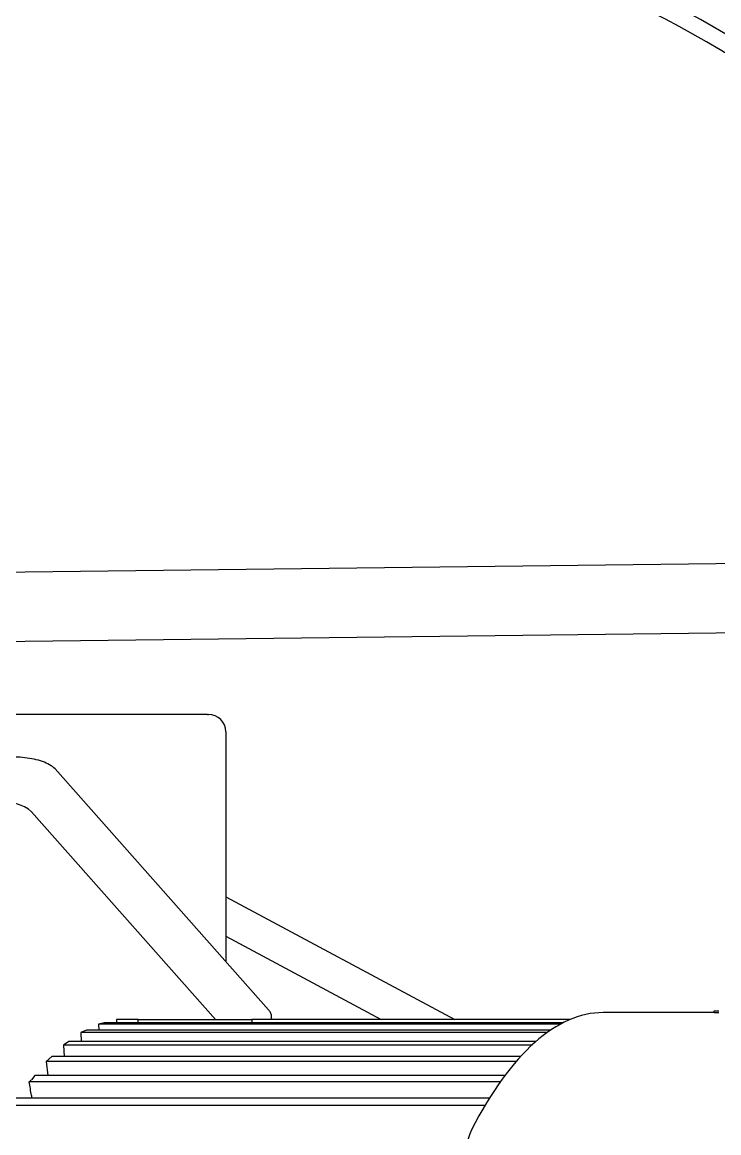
# Model space of a CAD drawing. Header units: millimetres. Extents: x -4172 to 126100, y -2 to 142133.
# Drawn here: x 31881.7 to 32082.6, y 43838.9 to 44159.2 of the extents above; entities that cross this region are included whole.
import ezdxf

# ---------------------------------------------------------------- set-up
doc = ezdxf.new("R2010")
doc.units = ezdxf.units.MM
doc.header["$LTSCALE"] = 100
doc.layers.add('Visible', color=7, linetype='Continuous', lineweight=25)

msp = doc.modelspace()

# ---------------------------------------------------------------- linework, layer by layer
at = {"layer": 'Visible'}
for p, q in [((31778.07, 43999.42), (32168.57, 44004.11)), ((31778.07, 43979.42), (32168.81, 43984.11)), ((31935.12, 43959.58), (31879.56, 43959.58)), ((31935.12, 43959.58), (31935.38, 43959.58)), ((31940.38, 43954.58), (31940.38, 43888.33)), ((31952.74, 43874.41), (31891.13, 43943.84)), ((31937.45, 43871.58), (31884.3, 43931.48)), ((31940.38, 43906.93), (32006.46, 43871.58)), ((31940.38, 43895.59), (31985.26, 43871.58)), ((32081.26, 43873.58), (32049.3, 43873.58)), ((32081.26, 43874.08), (32082.62, 43874.08)), ((32081.26, 43873.58), (32081.26, 43874.08)), ((32081.26, 43873.58), (32082.62, 43873.58)), ((31905.3, 43870.63), (31903.69, 43870.27)), ((31903.69, 43870.27), (31903.73, 43868.53)), ((32036.97, 43870.27), (31903.69, 43870.27)), ((32037.67, 43870.63), (31905.3, 43870.63)), ((31915.16, 43871.58), (31908.84, 43871.58)), ((31908.84, 43871.58), (31908.84, 43870.63)), ((31915.16, 43871.58), (31947.95, 43871.58)), ((31915.16, 43870.63), (31915.16, 43871.58)), ((31947.95, 43871.58), (31947.95, 43870.63)), ((32039.7, 43871.58), (31947.95, 43871.58)), ((31953.6, 43871.91), (31953.56, 43871.58)), ((31900.18, 43868.53), (31898.59, 43867.81)), ((31898.59, 43867.81), (31898.71, 43865.29)), ((32033.07, 43867.81), (31898.59, 43867.81)), ((32034.11, 43868.53), (31900.18, 43868.53)), ((31895.13, 43865.29), (31893.55, 43864.2)), ((31893.55, 43864.2), (31893.79, 43860.91)), ((32028.69, 43864.2), (31893.55, 43864.2)), ((32029.89, 43865.29), (31895.13, 43865.29)), ((31890.16, 43860.91), (31888.62, 43859.48)), ((32025.44, 43860.91), (31890.16, 43860.91)), ((31888.62, 43859.48), (31889.01, 43855.43)), ((32024.16, 43859.48), (31888.62, 43859.48)), ((32019.62, 43853.65), (31883.69, 43853.65)), ((31885.31, 43855.43), (31884.3, 43854.23)), ((32020.92, 43855.43), (31885.31, 43855.43)), ((32016.44, 43848.87), (31778.07, 43848.87)), ((31884.3, 43849.64), (31884.39, 43848.87)), ((32015.15, 43846.76), (31778.07, 43846.76))]:
    msp.add_line(p, q, dxfattribs=at)
msp.add_arc((31935.38, 43954.58), 5, 0, 90, dxfattribs=at)
for centre, major_axis, ratio, start_param, end_param in [((31932.09, 43717.58), (0, -476.5), 0.764292, 2.264039, 3.022968), ((31932.09, 43717.58), (0, 481.5), 0.764292, 5.397035, 6.096696), ((31874.83, 43931.48), (9.99, -1.33), 0.339157, 0.373984, 1.94478), ((32049.3, 43651.76), (0, 221.82), 0.322975, 0, 0.559525), ((31874.83, 43854.23), (9.99, 1.41), 0.354008, 5.751271, 5.904489), ((31874.83, 43849.64), (3.7, -26.25), 0.354008, 1.520972, 1.67419), ((32013.67, 43827.89), (0, -14), 0.322975, 3.701117, 4.152864)]:
    msp.add_ellipse(centre, major_axis=major_axis, ratio=ratio, start_param=start_param, end_param=end_param, dxfattribs=at)
for points, knots in [([(31891.13, 43943.84), (31890.68, 43944.34), (31890.16, 43944.72), (31888.96, 43945.4), (31888.27, 43945.71), (31886.76, 43946.24), (31885.94, 43946.47), (31884.22, 43946.84), (31883.33, 43946.99), (31881.53, 43947.19), (31880.62, 43947.24), (31879.71, 43947.25), (31879.67, 43947.25), (31879.63, 43947.25)], [3.141593, 3.141593, 3.141593, 3.141593, 3.441056, 3.441056, 3.755215, 3.755215, 4.069374, 4.069374, 4.383533, 4.383533, 4.697693, 4.697693, 4.712389, 4.712389, 4.712389, 4.712389]), ([(31953.6, 43871.91), (31953.62, 43872.12), (31953.62, 43872.32), (31953.59, 43872.72), (31953.55, 43872.91), (31953.44, 43873.27), (31953.37, 43873.44), (31953.21, 43873.75), (31953.13, 43873.9), (31952.94, 43874.17), (31952.84, 43874.29), (31952.74, 43874.41)], [2.7932369, 2.7932369, 2.7932369, 2.7932369, 2.862908, 2.862908, 2.9325792, 2.9325792, 3.0022503, 3.0022503, 3.0719215, 3.0719215, 3.1415927, 3.1415927, 3.1415927, 3.1415927])]:
    msp.add_open_spline(points, degree=3, knots=knots, dxfattribs=at)

doc.saveas('drawing.dxf')
